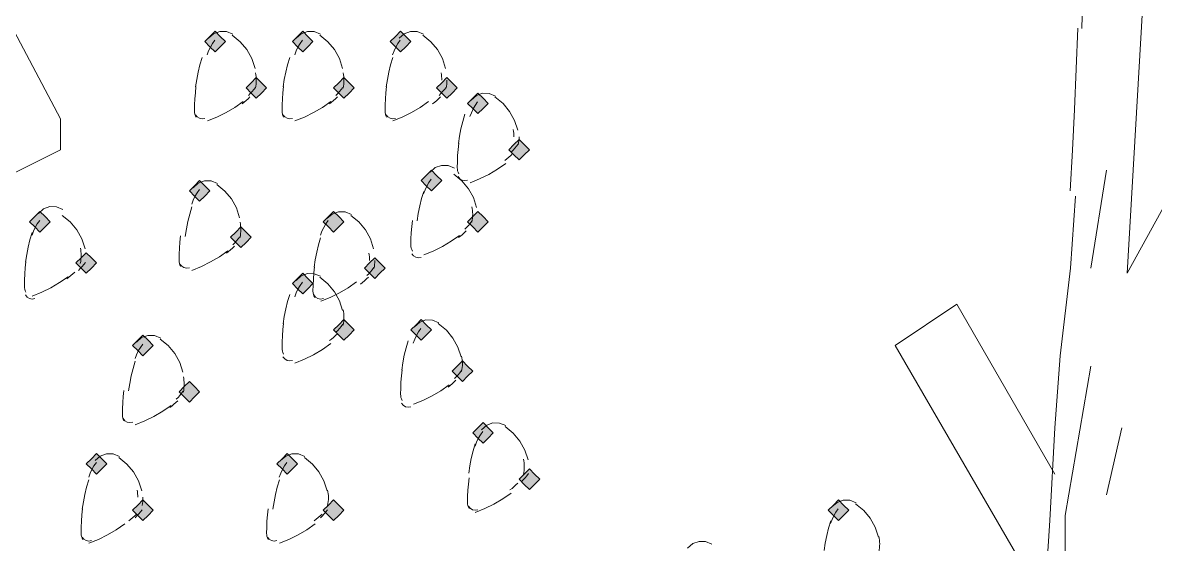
# Model space of a CAD drawing. Header units: millimetres. Extents: x 0 to 420, y 0 to 297.
# Drawn here: x 343.316 to 347.969, y 88.971 to 91.115 of the extents above; entities that cross this region are included whole.
import ezdxf

# ---------------------------------------------------------------- set-up
doc = ezdxf.new("R2010")
doc.units = ezdxf.units.MM

msp = doc.modelspace()

# ---------------------------------------------------------------- hatches: boundary and pattern name
for points in [[(344.1065, 91.0802), (344.0853, 91.059), (344.0642, 91.0378), (344.0853, 91.0167), (344.1065, 90.9955), (344.1277, 91.0167), (344.1488, 91.0378), (344.1277, 91.059), (344.1065, 91.0802)], [(344.4663, 91.0802), (344.4452, 91.059), (344.424, 91.0378), (344.4452, 91.0167), (344.4663, 90.9955), (344.4875, 91.0167), (344.5087, 91.0378), (344.4875, 91.059), (344.4663, 91.0802)], [(344.8685, 91.0802), (344.8473, 91.059), (344.8262, 91.0378), (344.8473, 91.0167), (344.8685, 90.9955), (344.8897, 91.0167), (344.9108, 91.0378), (344.8897, 91.059), (344.8685, 91.0802)], [(344.2758, 90.8897), (344.2547, 90.8685), (344.2335, 90.8473), (344.2547, 90.8262), (344.2758, 90.805), (344.297, 90.8262), (344.3182, 90.8473), (344.297, 90.8685), (344.2758, 90.8897)], [(344.6357, 90.8897), (344.6145, 90.8685), (344.5933, 90.8473), (344.6145, 90.8262), (344.6357, 90.805), (344.6568, 90.8262), (344.678, 90.8473), (344.6568, 90.8685), (344.6357, 90.8897)], [(345.059, 90.8897), (345.0378, 90.8685), (345.0167, 90.8473), (345.0378, 90.8262), (345.059, 90.805), (345.0802, 90.8262), (345.1013, 90.8473), (345.0802, 90.8685), (345.059, 90.8897)], [(345.186, 90.8262), (345.1648, 90.805), (345.1437, 90.7838), (345.1648, 90.7627), (345.186, 90.7415), (345.2072, 90.7627), (345.2283, 90.7838), (345.2072, 90.805), (345.186, 90.8262)], [(345.3553, 90.6357), (345.3342, 90.6145), (345.313, 90.5933), (345.3342, 90.5722), (345.3553, 90.551), (345.3765, 90.5722), (345.3977, 90.5933), (345.3765, 90.6145), (345.3553, 90.6357)], [(344.043, 90.4663), (344.0218, 90.4452), (344.0007, 90.424), (344.0218, 90.4028), (344.043, 90.3816), (344.0642, 90.4028), (344.0853, 90.424), (344.0642, 90.4452), (344.043, 90.4663)], [(344.9955, 90.5087), (344.9743, 90.4875), (344.9532, 90.4663), (344.9743, 90.4452), (344.9955, 90.424), (345.0167, 90.4452), (345.0378, 90.4663), (345.0167, 90.4875), (344.9955, 90.5087)], [(343.3868, 90.3393), (343.3657, 90.3182), (343.3445, 90.297), (343.3657, 90.2758), (343.3868, 90.2547), (343.408, 90.2758), (343.4292, 90.297), (343.408, 90.3182), (343.3868, 90.3393)], [(344.5933, 90.3393), (344.5722, 90.3182), (344.551, 90.297), (344.5722, 90.2758), (344.5933, 90.2547), (344.6145, 90.2758), (344.6357, 90.297), (344.6145, 90.3182), (344.5933, 90.3393)], [(345.186, 90.3393), (345.1648, 90.3182), (345.1437, 90.297), (345.1648, 90.2758), (345.186, 90.2547), (345.2072, 90.2758), (345.2283, 90.297), (345.2072, 90.3182), (345.186, 90.3393)], [(344.2123, 90.2758), (344.1912, 90.2547), (344.17, 90.2335), (344.1912, 90.2123), (344.2123, 90.1912), (344.2335, 90.2123), (344.2547, 90.2335), (344.2335, 90.2547), (344.2123, 90.2758)], [(343.5773, 90.17), (343.5562, 90.1488), (343.535, 90.1277), (343.5562, 90.1065), (343.5773, 90.0853), (343.5985, 90.1065), (343.6197, 90.1277), (343.5985, 90.1488), (343.5773, 90.17)], [(344.7627, 90.1488), (344.7415, 90.1277), (344.7203, 90.1065), (344.7415, 90.0853), (344.7627, 90.0642), (344.7838, 90.0853), (344.805, 90.1065), (344.7838, 90.1277), (344.7627, 90.1488)], [(344.4663, 90.0853), (344.4452, 90.0642), (344.424, 90.043), (344.4452, 90.0218), (344.4663, 90.0007), (344.4875, 90.0218), (344.5087, 90.043), (344.4875, 90.0642), (344.4663, 90.0853)], [(344.6357, 89.8948), (344.6145, 89.8737), (344.5933, 89.8525), (344.6145, 89.8313), (344.6357, 89.8102), (344.6568, 89.8313), (344.678, 89.8525), (344.6568, 89.8737), (344.6357, 89.8948)], [(344.9532, 89.8948), (344.932, 89.8737), (344.9108, 89.8525), (344.932, 89.8313), (344.9532, 89.8102), (344.9743, 89.8313), (344.9955, 89.8525), (344.9743, 89.8737), (344.9532, 89.8948)], [(343.8102, 89.8313), (343.789, 89.8102), (343.7678, 89.789), (343.789, 89.7678), (343.8102, 89.7467), (343.8313, 89.7678), (343.8525, 89.789), (343.8313, 89.8102), (343.8102, 89.8313)], [(345.1225, 89.7255), (345.1013, 89.7043), (345.0802, 89.6832), (345.1013, 89.662), (345.1225, 89.6408), (345.1437, 89.662), (345.1648, 89.6832), (345.1437, 89.7043), (345.1225, 89.7255)], [(344.0007, 89.6408), (343.9795, 89.6197), (343.9583, 89.5985), (343.9795, 89.5773), (344.0007, 89.5562), (344.0218, 89.5773), (344.043, 89.5985), (344.0218, 89.6197), (344.0007, 89.6408)], [(345.2072, 89.4715), (345.186, 89.4503), (345.1648, 89.4292), (345.186, 89.408), (345.2072, 89.3868), (345.2283, 89.408), (345.2495, 89.4292), (345.2283, 89.4503), (345.2072, 89.4715)], [(343.6197, 89.3445), (343.5985, 89.3233), (343.5773, 89.3022), (343.5985, 89.281), (343.6197, 89.2598), (343.6408, 89.281), (343.662, 89.3022), (343.6408, 89.3233), (343.6197, 89.3445)], [(344.4028, 89.3445), (344.3817, 89.3233), (344.3605, 89.3022), (344.3817, 89.281), (344.4028, 89.2598), (344.424, 89.281), (344.4452, 89.3022), (344.424, 89.3233), (344.4028, 89.3445)], [(345.3977, 89.281), (345.3765, 89.2598), (345.3553, 89.2387), (345.3765, 89.2175), (345.3977, 89.1963), (345.4188, 89.2175), (345.44, 89.2387), (345.4188, 89.2598), (345.3977, 89.281)], [(343.8102, 89.154), (343.789, 89.1328), (343.7678, 89.1117), (343.789, 89.0905), (343.8102, 89.0693), (343.8313, 89.0905), (343.8525, 89.1117), (343.8313, 89.1328), (343.8102, 89.154)], [(344.5933, 89.154), (344.5722, 89.1328), (344.551, 89.1117), (344.5722, 89.0905), (344.5933, 89.0693), (344.6145, 89.0905), (344.6357, 89.1117), (344.6145, 89.1328), (344.5933, 89.154)], [(346.6677, 89.154), (346.6465, 89.1328), (346.6253, 89.1117), (346.6465, 89.0905), (346.6677, 89.0693), (346.6888, 89.0905), (346.71, 89.1117), (346.6888, 89.1328), (346.6677, 89.154)]]:
    msp.add_hatch(color=7).paths.add_polyline_path(points)

# ---------------------------------------------------------------- linework, layer by layer
at = {"lineweight": 13}
for points in [[(347.6676, 91.091), (347.6747, 91.3418), (347.6797, 91.5927), (347.6827, 91.8435), (347.6837, 92.0944)], [(347.9377, 91.5247), (347.853, 90.0853), (348.1917, 90.6992), (348.6785, 91.186)], [(344.1794, 91.0677), (344.1533, 91.0786), (344.1261, 91.0792), (344.1004, 91.0698), (344.0794, 91.0511)], [(344.5392, 91.0677), (344.5132, 91.0786), (344.4859, 91.0792), (344.4603, 91.0698), (344.4392, 91.0511)], [(344.9625, 91.0677), (344.9365, 91.0786), (344.9092, 91.0792), (344.8836, 91.0698), (344.8626, 91.0511)], [(347.6193, 90.4248), (347.6291, 90.5917), (347.6376, 90.7587), (347.6448, 90.9257), (347.6509, 91.0928)], [(344.1055, 91.0435), (344.0957, 91.0295), (344.0872, 91.0148), (344.0799, 90.9994), (344.074, 90.9834)], [(344.2706, 90.9271), (344.2574, 90.9677), (344.237, 91.0046), (344.2099, 91.0371), (344.1769, 91.064)], [(344.4653, 91.0435), (344.4556, 91.0295), (344.447, 91.0148), (344.4398, 90.9994), (344.4338, 90.9834)], [(344.6304, 90.9271), (344.6173, 90.9677), (344.5968, 91.0046), (344.5698, 91.0371), (344.5367, 91.064)], [(344.8675, 91.0435), (344.8577, 91.0295), (344.8492, 91.0148), (344.8419, 90.9994), (344.836, 90.9834)], [(345.0537, 90.9271), (345.0406, 90.9677), (345.0201, 91.0046), (344.9931, 91.0371), (344.96, 91.064)], [(344.0533, 90.9724), (344.0444, 90.9426), (344.037, 90.9123), (344.031, 90.8818), (344.0265, 90.851)], [(344.4132, 90.9724), (344.4043, 90.9426), (344.3968, 90.9123), (344.3909, 90.8818), (344.3864, 90.851)], [(344.8365, 90.9724), (344.8276, 90.9426), (344.8201, 90.9123), (344.8142, 90.8818), (344.8097, 90.851)], [(344.2758, 90.8791), (344.2756, 90.8866), (344.275, 90.894), (344.274, 90.9014), (344.2726, 90.9088)], [(344.6357, 90.8791), (344.6355, 90.8866), (344.6349, 90.894), (344.6339, 90.9014), (344.6324, 90.9088)], [(345.0378, 90.8791), (345.0376, 90.8866), (345.037, 90.894), (345.036, 90.9014), (345.0346, 90.9088)], [(344.0279, 90.8528), (344.0253, 90.8277), (344.0234, 90.8025), (344.0222, 90.7773), (344.0218, 90.7521)], [(344.2432, 90.8164), (344.2509, 90.8243), (344.2582, 90.8324), (344.2653, 90.8408), (344.2721, 90.8494)], [(344.2723, 90.8458), (344.2739, 90.8541), (344.275, 90.8623), (344.2756, 90.8707), (344.2758, 90.8791)], [(344.3877, 90.8528), (344.3851, 90.8277), (344.3832, 90.8025), (344.3821, 90.7773), (344.3817, 90.7521)], [(344.6031, 90.8164), (344.6107, 90.8243), (344.618, 90.8324), (344.6251, 90.8408), (344.6319, 90.8494)], [(344.6321, 90.8458), (344.6337, 90.8541), (344.6348, 90.8623), (344.6354, 90.8707), (344.6357, 90.8791)], [(344.8111, 90.8528), (344.8084, 90.8277), (344.8065, 90.8025), (344.8054, 90.7773), (344.805, 90.7521)], [(345.0264, 90.8164), (345.034, 90.8243), (345.0414, 90.8324), (345.0484, 90.8408), (345.0553, 90.8494)], [(345.0555, 90.8458), (345.057, 90.8541), (345.0581, 90.8623), (345.0588, 90.8707), (345.059, 90.8791)], [(344.2172, 90.7822), (344.2256, 90.7888), (344.2338, 90.7956), (344.2417, 90.8028), (344.2494, 90.8102)], [(344.577, 90.7822), (344.5854, 90.7888), (344.5936, 90.7956), (344.6016, 90.8028), (344.6093, 90.8102)], [(345.0003, 90.7822), (345.0087, 90.7888), (345.0169, 90.7956), (345.0249, 90.8028), (345.0326, 90.8102)], [(345.2589, 90.8137), (345.2328, 90.8246), (345.2056, 90.8252), (345.1799, 90.8158), (345.1589, 90.7971)], [(345.3501, 90.6731), (345.3369, 90.7137), (345.3165, 90.7506), (345.2894, 90.7831), (345.2564, 90.81)], [(344.0218, 90.7521), (344.0222, 90.7456), (344.0234, 90.7393), (344.0253, 90.7331), (344.028, 90.7272)], [(344.0748, 90.7113), (344.1137, 90.7271), (344.1513, 90.7457), (344.1874, 90.767), (344.2219, 90.791)], [(344.3816, 90.7521), (344.382, 90.7456), (344.3832, 90.7393), (344.3852, 90.7331), (344.3879, 90.7272)], [(344.4346, 90.7113), (344.4735, 90.7271), (344.5111, 90.7457), (344.5473, 90.767), (344.5817, 90.791)], [(344.805, 90.7521), (344.8054, 90.7456), (344.8066, 90.7393), (344.8085, 90.7331), (344.8112, 90.7272)], [(344.8368, 90.7113), (344.8757, 90.7271), (344.9133, 90.7457), (344.9494, 90.767), (344.9839, 90.791)], [(345.185, 90.7895), (345.1752, 90.7756), (345.1667, 90.7608), (345.1594, 90.7454), (345.1535, 90.7294)], [(344.0256, 90.7372), (344.0327, 90.7282), (344.0422, 90.7225), (344.0531, 90.7203), (344.0644, 90.7222)], [(344.3854, 90.7372), (344.3925, 90.7282), (344.402, 90.7225), (344.4129, 90.7203), (344.4242, 90.7222)], [(344.8087, 90.7372), (344.8158, 90.7282), (344.8253, 90.7225), (344.8363, 90.7203), (344.8475, 90.7222)], [(345.1328, 90.7396), (345.1239, 90.7097), (345.1165, 90.6795), (345.1105, 90.649), (345.106, 90.6182)], [(345.3342, 90.6462), (345.334, 90.6537), (345.3334, 90.6612), (345.3323, 90.6686), (345.3309, 90.676)], [(345.1074, 90.6199), (345.1048, 90.5948), (345.1028, 90.5697), (345.1017, 90.5445), (345.1013, 90.5192)], [(345.3227, 90.5836), (345.3304, 90.5915), (345.3377, 90.5996), (345.3448, 90.608), (345.3516, 90.6166)], [(345.3518, 90.613), (345.3534, 90.6212), (345.3545, 90.6295), (345.3551, 90.6379), (345.3553, 90.6462)], [(345.2967, 90.5493), (345.3051, 90.5559), (345.3133, 90.5628), (345.3212, 90.57), (345.3289, 90.5774)], [(345.0895, 90.5174), (345.0635, 90.5283), (345.0363, 90.5288), (345.0106, 90.5195), (344.9896, 90.5007)], [(345.1013, 90.5192), (345.1017, 90.5128), (345.1029, 90.5064), (345.1048, 90.5003), (345.1075, 90.4944)], [(345.1543, 90.4574), (345.1932, 90.4731), (345.2308, 90.4917), (345.2669, 90.513), (345.3014, 90.537)], [(344.9945, 90.472), (344.9847, 90.458), (344.9762, 90.4433), (344.9689, 90.4279), (344.963, 90.4119)], [(345.1807, 90.3556), (345.1676, 90.3962), (345.1471, 90.4331), (345.1201, 90.4656), (345.087, 90.4925)], [(345.1051, 90.4832), (345.1122, 90.4742), (345.1217, 90.4685), (345.1326, 90.4663), (345.1439, 90.4682)], [(347.7048, 90.1065), (347.7683, 90.5087)], [(344.042, 90.4297), (344.0322, 90.4157), (344.0237, 90.401), (344.0164, 90.3856), (344.0105, 90.3696)], [(344.1159, 90.4539), (344.0898, 90.4648), (344.0626, 90.4653), (344.0369, 90.456), (344.0159, 90.4372)], [(344.2071, 90.3133), (344.1939, 90.3538), (344.1735, 90.3908), (344.1464, 90.4232), (344.1134, 90.4502)], [(344.9635, 90.4221), (344.9546, 90.3922), (344.9472, 90.362), (344.9412, 90.3315), (344.9367, 90.3006)], [(347.6413, 90.4028), (347.6202, 90.1065), (347.5778, 89.7467), (347.5567, 89.4503), (347.5355, 89.0693), (347.5143, 88.7307)], [(343.4809, 90.3481), (343.4549, 90.359), (343.4276, 90.3595), (343.402, 90.3501), (343.3809, 90.3314)], [(344.011, 90.3586), (344.0021, 90.3287), (343.9947, 90.2985), (343.9887, 90.268), (343.9842, 90.2371)], [(344.6662, 90.3269), (344.6402, 90.3378), (344.6129, 90.3383), (344.5873, 90.329), (344.5662, 90.3102)], [(345.1613, 90.2955), (345.1628, 90.3037), (345.1639, 90.312), (345.1646, 90.3204), (345.1648, 90.3287)], [(345.1648, 90.3287), (345.1646, 90.3362), (345.164, 90.3437), (345.163, 90.3511), (345.1616, 90.3585)], [(343.3858, 90.3027), (343.3761, 90.2887), (343.3675, 90.274), (343.3603, 90.2586), (343.3543, 90.2426)], [(343.5721, 90.1863), (343.5589, 90.2268), (343.5385, 90.2638), (343.5114, 90.2962), (343.4784, 90.3232)], [(344.2123, 90.2652), (344.2121, 90.2727), (344.2115, 90.2802), (344.2105, 90.2876), (344.2091, 90.295)], [(344.5712, 90.3027), (344.5614, 90.2887), (344.5528, 90.274), (344.5456, 90.2586), (344.5397, 90.2426)], [(344.7574, 90.1863), (344.7443, 90.2268), (344.7238, 90.2638), (344.6967, 90.2962), (344.6637, 90.3232)], [(344.9169, 90.3024), (344.9143, 90.2773), (344.9124, 90.2522), (344.9112, 90.227), (344.9108, 90.2018)], [(345.1322, 90.2661), (345.1399, 90.274), (345.1472, 90.2821), (345.1543, 90.2905), (345.1611, 90.2991)], [(343.3548, 90.2527), (343.3459, 90.2229), (343.3385, 90.1927), (343.3325, 90.1621), (343.328, 90.1313)], [(343.9644, 90.2389), (343.9618, 90.2138), (343.9598, 90.1887), (343.9587, 90.1635), (343.9583, 90.1383)], [(344.1797, 90.2026), (344.1873, 90.2105), (344.1947, 90.2186), (344.2018, 90.227), (344.2086, 90.2356)], [(344.2088, 90.232), (344.2104, 90.2402), (344.2115, 90.2485), (344.2121, 90.2569), (344.2123, 90.2652)], [(344.9638, 90.161), (345.0027, 90.1768), (345.0403, 90.1953), (345.0764, 90.2167), (345.1109, 90.2407)], [(345.1062, 90.2318), (345.1146, 90.2384), (345.1228, 90.2453), (345.1307, 90.2525), (345.1384, 90.2599)], [(343.5562, 90.1594), (343.5559, 90.1669), (343.5553, 90.1744), (343.5543, 90.1818), (343.5529, 90.1892)], [(344.1537, 90.1683), (344.1621, 90.1749), (344.1703, 90.1818), (344.1782, 90.189), (344.1859, 90.1964)], [(344.5402, 90.2316), (344.5313, 90.2017), (344.5238, 90.1715), (344.5179, 90.141), (344.5134, 90.1102)], [(344.9108, 90.2018), (344.9112, 90.1953), (344.9124, 90.1889), (344.9143, 90.1828), (344.917, 90.1769)], [(343.5527, 90.1262), (343.5542, 90.1344), (343.5553, 90.1427), (343.556, 90.151), (343.5562, 90.1594)], [(344.0113, 90.0975), (344.0502, 90.1133), (344.0878, 90.1318), (344.1239, 90.1532), (344.1584, 90.1771)], [(344.7415, 90.1383), (344.7413, 90.1457), (344.7407, 90.1532), (344.7397, 90.1606), (344.7383, 90.168)], [(344.9146, 90.1657), (344.9217, 90.1567), (344.9312, 90.151), (344.9421, 90.1488), (344.9534, 90.1507)], [(343.3294, 90.1331), (343.3268, 90.108), (343.3249, 90.0828), (343.3237, 90.0576), (343.3233, 90.0324)], [(343.5447, 90.0968), (343.5524, 90.1046), (343.5597, 90.1128), (343.5668, 90.1211), (343.5736, 90.1297)], [(343.9583, 90.1383), (343.9587, 90.1318), (343.9599, 90.1254), (343.9618, 90.1193), (343.9645, 90.1134)], [(343.9621, 90.1234), (343.9692, 90.1144), (343.9787, 90.1086), (343.9896, 90.1065), (344.0009, 90.1084)], [(344.5147, 90.1119), (344.5121, 90.0868), (344.5102, 90.0617), (344.5091, 90.0365), (344.5087, 90.0113)], [(344.7301, 90.0756), (344.7377, 90.0835), (344.7451, 90.0916), (344.7521, 90.1), (344.7589, 90.1086)], [(344.7591, 90.105), (344.7607, 90.1132), (344.7618, 90.1215), (344.7625, 90.1299), (344.7627, 90.1383)], [(343.3551, 89.9917), (343.394, 90.0074), (343.4316, 90.026), (343.4678, 90.0473), (343.5022, 90.0713)], [(343.4975, 90.0625), (343.5059, 90.0691), (343.5141, 90.076), (343.5221, 90.0831), (343.5298, 90.0906)], [(344.4653, 90.0487), (344.4556, 90.0347), (344.447, 90.02), (344.4398, 90.0046), (344.4338, 89.9886)], [(344.5392, 90.0729), (344.5132, 90.0838), (344.4859, 90.0843), (344.4603, 90.075), (344.4392, 90.0562)], [(344.6304, 89.9323), (344.6173, 89.9728), (344.5968, 90.0098), (344.5698, 90.0422), (344.5367, 90.0692)], [(344.5404, 89.9705), (344.5794, 89.9863), (344.617, 90.0048), (344.6531, 90.0262), (344.6875, 90.0501)], [(344.704, 90.0413), (344.7124, 90.0479), (344.7206, 90.0548), (344.7286, 90.0619), (344.7363, 90.0694)], [(343.3233, 90.0324), (343.3237, 90.0259), (343.3249, 90.0196), (343.3268, 90.0135), (343.3295, 90.0076)], [(344.5087, 90.0113), (344.5091, 90.0048), (344.5102, 89.9984), (344.5122, 89.9923), (344.5149, 89.9864)], [(343.3271, 89.9963), (343.3342, 89.9874), (343.3437, 89.9816), (343.3546, 89.9795), (343.3659, 89.9814)], [(344.4132, 89.9987), (344.4043, 89.9689), (344.3968, 89.9387), (344.3909, 89.9081), (344.3864, 89.8773)], [(344.5124, 89.9963), (344.5195, 89.9874), (344.529, 89.9816), (344.5399, 89.9795), (344.5512, 89.9814)], [(347.5143, 88.7307), (346.9005, 89.789), (347.1545, 89.9583), (347.5567, 89.2598)], [(344.6357, 89.9054), (344.6355, 89.9129), (344.6349, 89.9204), (344.6339, 89.9278), (344.6324, 89.9351)], [(344.3877, 89.8791), (344.3851, 89.854), (344.3832, 89.8288), (344.3821, 89.8036), (344.3817, 89.7784)], [(344.6031, 89.8428), (344.6107, 89.8506), (344.618, 89.8588), (344.6251, 89.8671), (344.6319, 89.8757)], [(344.6321, 89.8721), (344.6337, 89.8804), (344.6348, 89.8887), (344.6354, 89.897), (344.6357, 89.9054)], [(345.026, 89.8824), (345, 89.8933), (344.9728, 89.8938), (344.9471, 89.8845), (344.9261, 89.8657)], [(345.1172, 89.7418), (345.1041, 89.7823), (345.0836, 89.8193), (345.0566, 89.8518), (345.0235, 89.8787)], [(343.883, 89.8189), (343.857, 89.8298), (343.8297, 89.8303), (343.8041, 89.821), (343.7831, 89.8022)], [(343.9742, 89.6783), (343.9611, 89.7188), (343.9406, 89.7558), (343.9136, 89.7882), (343.8805, 89.8152)], [(344.577, 89.8085), (344.5854, 89.8151), (344.5936, 89.822), (344.6016, 89.8291), (344.6093, 89.8365)], [(344.9522, 89.8582), (344.9424, 89.8442), (344.9339, 89.8295), (344.9266, 89.8141), (344.9207, 89.7981)], [(343.8092, 89.7947), (343.7994, 89.7807), (343.7909, 89.766), (343.7836, 89.7506), (343.7777, 89.7346)], [(344.3816, 89.7784), (344.382, 89.772), (344.3832, 89.7656), (344.3852, 89.7595), (344.3879, 89.7536)], [(344.4346, 89.7165), (344.4735, 89.7322), (344.5111, 89.7508), (344.5473, 89.7721), (344.5817, 89.7962)], [(344.9, 89.8082), (344.8911, 89.7784), (344.8837, 89.7482), (344.8777, 89.7176), (344.8732, 89.6868)], [(343.7782, 89.7236), (343.7693, 89.6937), (343.7618, 89.6635), (343.7558, 89.633), (343.7513, 89.6022)], [(344.3854, 89.7423), (344.3925, 89.7334), (344.402, 89.7276), (344.4129, 89.7255), (344.4242, 89.7274)], [(345.1225, 89.7149), (345.1223, 89.7224), (345.1217, 89.7299), (345.1207, 89.7373), (345.1193, 89.7447)], [(344.8746, 89.6886), (344.8719, 89.6635), (344.87, 89.6383), (344.8689, 89.6131), (344.8685, 89.5879)], [(345.0899, 89.6523), (345.0975, 89.6601), (345.1049, 89.6683), (345.1119, 89.6766), (345.1187, 89.6852)], [(345.119, 89.6816), (345.1205, 89.6899), (345.1216, 89.6982), (345.1223, 89.7065), (345.1225, 89.7149)], [(347.6413, 88.0745), (347.599, 88.5613), (347.599, 89.0905), (347.7048, 89.7043)], [(343.976, 89.597), (343.9775, 89.6052), (343.9786, 89.6135), (343.9793, 89.6219), (343.9795, 89.6303)], [(343.9795, 89.6303), (343.9793, 89.6377), (343.9787, 89.6452), (343.9777, 89.6526), (343.9762, 89.66)], [(345.0638, 89.618), (345.0722, 89.6246), (345.0804, 89.6315), (345.0884, 89.6386), (345.0961, 89.6461)], [(343.7316, 89.6039), (343.7289, 89.5788), (343.727, 89.5537), (343.7259, 89.5285), (343.7255, 89.5032)], [(343.9469, 89.5676), (343.9545, 89.5755), (343.9619, 89.5836), (343.9689, 89.592), (343.9758, 89.6006)], [(344.8685, 89.5879), (344.8689, 89.5815), (344.8701, 89.5751), (344.872, 89.569), (344.8747, 89.5631)], [(344.9215, 89.5472), (344.9604, 89.5629), (344.998, 89.5815), (345.0341, 89.6028), (345.0685, 89.6268)], [(343.7785, 89.4625), (343.8174, 89.4783), (343.855, 89.4968), (343.8911, 89.5182), (343.9255, 89.5422)], [(343.9208, 89.5333), (343.9292, 89.5399), (343.9374, 89.5468), (343.9454, 89.554), (343.9531, 89.5614)], [(344.8722, 89.5519), (344.8793, 89.5429), (344.8888, 89.5371), (344.8997, 89.535), (344.911, 89.5369)], [(343.7255, 89.5032), (343.7259, 89.4968), (343.7271, 89.4904), (343.729, 89.4843), (343.7317, 89.4784)], [(343.7292, 89.4883), (343.7363, 89.4794), (343.7458, 89.4736), (343.7568, 89.4715), (343.768, 89.4734)], [(345.3012, 89.4591), (345.2752, 89.4699), (345.2479, 89.4705), (345.2223, 89.4611), (345.2012, 89.4424)], [(345.3924, 89.3184), (345.3793, 89.359), (345.3588, 89.396), (345.3317, 89.4284), (345.2987, 89.4553)], [(347.7683, 89.1752), (347.8318, 89.4503)], [(345.2062, 89.4349), (345.1964, 89.4209), (345.1878, 89.4062), (345.1806, 89.3908), (345.1746, 89.3748)], [(345.1752, 89.3849), (345.1663, 89.3551), (345.1588, 89.3248), (345.1529, 89.2943), (345.1484, 89.2635)], [(343.6187, 89.3079), (343.6089, 89.2939), (343.6003, 89.2792), (343.5931, 89.2638), (343.5871, 89.2478)], [(343.7137, 89.3321), (343.6877, 89.343), (343.6604, 89.3435), (343.6348, 89.3341), (343.6137, 89.3154)], [(343.8049, 89.1915), (343.7918, 89.232), (343.7713, 89.269), (343.7442, 89.3014), (343.7112, 89.3283)], [(344.4018, 89.3079), (344.3921, 89.2939), (344.3835, 89.2792), (344.3763, 89.2638), (344.3703, 89.2478)], [(344.4757, 89.3321), (344.4497, 89.343), (344.4224, 89.3435), (344.3968, 89.3341), (344.3757, 89.3154)], [(344.5669, 89.1915), (344.5538, 89.232), (344.5333, 89.269), (344.5062, 89.3014), (344.4732, 89.3283)], [(345.3765, 89.2916), (345.3763, 89.2991), (345.3757, 89.3065), (345.3747, 89.3139), (345.3733, 89.3213)], [(345.3651, 89.2289), (345.3727, 89.2368), (345.38, 89.2449), (345.3871, 89.2533), (345.3939, 89.2619)], [(345.373, 89.2583), (345.3745, 89.2666), (345.3756, 89.2749), (345.3763, 89.2832), (345.3765, 89.2916)], [(343.5877, 89.2367), (343.5788, 89.2069), (343.5713, 89.1767), (343.5654, 89.1461), (343.5609, 89.1153)], [(344.3708, 89.2367), (344.3619, 89.2069), (344.3545, 89.1767), (344.3485, 89.1461), (344.344, 89.1153)], [(345.1497, 89.2441), (345.1471, 89.219), (345.1452, 89.1938), (345.144, 89.1686), (345.1437, 89.1434)], [(345.3178, 89.1947), (345.3263, 89.2013), (345.3345, 89.2081), (345.3424, 89.2153), (345.3501, 89.2227)], [(343.789, 89.1646), (343.7888, 89.1721), (343.7882, 89.1795), (343.7872, 89.187), (343.7858, 89.1943)], [(343.8066, 89.1313), (343.8082, 89.1396), (343.8093, 89.1479), (343.81, 89.1562), (343.8102, 89.1646)], [(344.5687, 89.1313), (344.5702, 89.1396), (344.5713, 89.1479), (344.572, 89.1562), (344.5722, 89.1646)], [(344.5722, 89.1646), (344.5719, 89.1721), (344.5713, 89.1795), (344.5703, 89.187), (344.5689, 89.1943)], [(345.1755, 89.1027), (345.2144, 89.1184), (345.252, 89.137), (345.2881, 89.1583), (345.3225, 89.1823)], [(343.5622, 89.1171), (343.5596, 89.092), (343.5577, 89.0669), (343.5565, 89.0416), (343.5562, 89.0164)], [(344.3242, 89.1171), (344.3216, 89.092), (344.3197, 89.0669), (344.3186, 89.0416), (344.3182, 89.0164)], [(345.1437, 89.1434), (345.144, 89.137), (345.1452, 89.1306), (345.1472, 89.1244), (345.1499, 89.1186)], [(345.1474, 89.1285), (345.1545, 89.1195), (345.164, 89.1138), (345.1749, 89.1117), (345.1862, 89.1136)], [(346.6667, 89.1174), (346.6569, 89.1034), (346.6484, 89.0887), (346.6411, 89.0733), (346.6352, 89.0573)], [(346.7405, 89.1415), (346.7145, 89.1525), (346.6873, 89.153), (346.6616, 89.1437), (346.6406, 89.1249)], [(346.8318, 89.0009), (346.8186, 89.0415), (346.7981, 89.0785), (346.7711, 89.1109), (346.7381, 89.1378)], [(343.7515, 89.0676), (343.7599, 89.0743), (343.7681, 89.0811), (343.7761, 89.0883), (343.7838, 89.0957)], [(343.7776, 89.0808), (343.7852, 89.0886), (343.7925, 89.0968), (343.7996, 89.1051), (343.8064, 89.1137)], [(344.5135, 89.0676), (344.5219, 89.0743), (344.5301, 89.0811), (344.5381, 89.0883), (344.5458, 89.0957)], [(344.5396, 89.0808), (344.5472, 89.0886), (344.5546, 89.0968), (344.5616, 89.1051), (344.5684, 89.1137)], [(343.588, 88.9757), (343.6269, 88.9914), (343.6645, 89.01), (343.7006, 89.0313), (343.735, 89.0553)], [(344.3711, 88.9757), (344.41, 88.9914), (344.4476, 89.01), (344.4838, 89.0313), (344.5182, 89.0553)], [(346.6357, 89.0674), (346.6268, 89.0375), (346.6193, 89.0073), (346.6134, 88.9768), (346.6089, 88.946)], [(343.5562, 89.0164), (343.5565, 89.01), (343.5577, 89.0036), (343.5597, 88.9975), (343.5624, 88.9916)], [(343.5599, 89.0015), (343.567, 88.9925), (343.5765, 88.9868), (343.5874, 88.9847), (343.5987, 88.9866)], [(344.3182, 89.0164), (344.3185, 89.01), (344.3197, 89.0036), (344.3217, 88.9975), (344.3244, 88.9916)], [(344.3219, 89.0015), (344.329, 88.9925), (344.3385, 88.9868), (344.3494, 88.9847), (344.3607, 88.9866)], [(346.1479, 88.9722), (346.1219, 88.9831), (346.0946, 88.9837), (346.0689, 88.9743), (346.0479, 88.9556)], [(346.837, 88.9741), (346.8368, 88.9816), (346.8362, 88.989), (346.8352, 88.9965), (346.8338, 89.0038)], [(346.8335, 88.9408), (346.835, 88.949), (346.8361, 88.9574), (346.8368, 88.9657), (346.837, 88.9741)]]:
    msp.add_lwpolyline(points, dxfattribs=at)
msp.add_lwpolyline([(343.281, 90.8685), (343.2175, 90.4663), (343.4715, 90.5933), (343.4715, 90.7203), (343.281, 91.0802)], close=True, dxfattribs=at)
at = {"lineweight": 0}
for points in [[(344.1065, 91.0802), (344.0853, 91.059), (344.0642, 91.0378), (344.0853, 91.0167), (344.1065, 90.9955), (344.1277, 91.0167), (344.1488, 91.0378), (344.1277, 91.059)], [(344.4663, 91.0802), (344.4452, 91.059), (344.424, 91.0378), (344.4452, 91.0167), (344.4663, 90.9955), (344.4875, 91.0167), (344.5087, 91.0378), (344.4875, 91.059)], [(344.8685, 91.0802), (344.8473, 91.059), (344.8262, 91.0378), (344.8473, 91.0167), (344.8685, 90.9955), (344.8897, 91.0167), (344.9108, 91.0378), (344.8897, 91.059)], [(344.2758, 90.8897), (344.2547, 90.8685), (344.2335, 90.8473), (344.2547, 90.8262), (344.2758, 90.805), (344.297, 90.8262), (344.3182, 90.8473), (344.297, 90.8685)], [(344.6357, 90.8897), (344.6145, 90.8685), (344.5933, 90.8473), (344.6145, 90.8262), (344.6357, 90.805), (344.6568, 90.8262), (344.678, 90.8473), (344.6568, 90.8685)], [(345.059, 90.8897), (345.0378, 90.8685), (345.0167, 90.8473), (345.0378, 90.8262), (345.059, 90.805), (345.0802, 90.8262), (345.1013, 90.8473), (345.0802, 90.8685)], [(345.186, 90.8262), (345.1648, 90.805), (345.1437, 90.7838), (345.1648, 90.7627), (345.186, 90.7415), (345.2072, 90.7627), (345.2283, 90.7838), (345.2072, 90.805)], [(345.3553, 90.6357), (345.3342, 90.6145), (345.313, 90.5933), (345.3342, 90.5722), (345.3553, 90.551), (345.3765, 90.5722), (345.3977, 90.5933), (345.3765, 90.6145)], [(344.043, 90.4663), (344.0218, 90.4452), (344.0007, 90.424), (344.0218, 90.4028), (344.043, 90.3816), (344.0642, 90.4028), (344.0853, 90.424), (344.0642, 90.4452)], [(344.9955, 90.5087), (344.9743, 90.4875), (344.9532, 90.4663), (344.9743, 90.4452), (344.9955, 90.424), (345.0167, 90.4452), (345.0378, 90.4663), (345.0167, 90.4875)], [(343.3868, 90.3393), (343.3657, 90.3182), (343.3445, 90.297), (343.3657, 90.2758), (343.3868, 90.2547), (343.408, 90.2758), (343.4292, 90.297), (343.408, 90.3182)], [(344.5933, 90.3393), (344.5722, 90.3182), (344.551, 90.297), (344.5722, 90.2758), (344.5933, 90.2547), (344.6145, 90.2758), (344.6357, 90.297), (344.6145, 90.3182)], [(345.186, 90.3393), (345.1648, 90.3182), (345.1437, 90.297), (345.1648, 90.2758), (345.186, 90.2547), (345.2072, 90.2758), (345.2283, 90.297), (345.2072, 90.3182)], [(344.2123, 90.2758), (344.1912, 90.2547), (344.17, 90.2335), (344.1912, 90.2123), (344.2123, 90.1912), (344.2335, 90.2123), (344.2547, 90.2335), (344.2335, 90.2547)], [(343.5773, 90.17), (343.5562, 90.1488), (343.535, 90.1277), (343.5562, 90.1065), (343.5773, 90.0853), (343.5985, 90.1065), (343.6197, 90.1277), (343.5985, 90.1488)], [(344.7627, 90.1488), (344.7415, 90.1277), (344.7203, 90.1065), (344.7415, 90.0853), (344.7627, 90.0642), (344.7838, 90.0853), (344.805, 90.1065), (344.7838, 90.1277)], [(344.4663, 90.0853), (344.4452, 90.0642), (344.424, 90.043), (344.4452, 90.0218), (344.4663, 90.0007), (344.4875, 90.0218), (344.5087, 90.043), (344.4875, 90.0642)], [(344.6357, 89.8948), (344.6145, 89.8737), (344.5933, 89.8525), (344.6145, 89.8313), (344.6357, 89.8102), (344.6568, 89.8313), (344.678, 89.8525), (344.6568, 89.8737)], [(344.9532, 89.8948), (344.932, 89.8737), (344.9108, 89.8525), (344.932, 89.8313), (344.9532, 89.8102), (344.9743, 89.8313), (344.9955, 89.8525), (344.9743, 89.8737)], [(343.8102, 89.8313), (343.789, 89.8102), (343.7678, 89.789), (343.789, 89.7678), (343.8102, 89.7467), (343.8313, 89.7678), (343.8525, 89.789), (343.8313, 89.8102)], [(345.1225, 89.7255), (345.1013, 89.7043), (345.0802, 89.6832), (345.1013, 89.662), (345.1225, 89.6408), (345.1437, 89.662), (345.1648, 89.6832), (345.1437, 89.7043)], [(344.0007, 89.6408), (343.9795, 89.6197), (343.9583, 89.5985), (343.9795, 89.5773), (344.0007, 89.5562), (344.0218, 89.5773), (344.043, 89.5985), (344.0218, 89.6197)], [(345.2072, 89.4715), (345.186, 89.4503), (345.1648, 89.4292), (345.186, 89.408), (345.2072, 89.3868), (345.2283, 89.408), (345.2495, 89.4292), (345.2283, 89.4503)], [(343.6197, 89.3445), (343.5985, 89.3233), (343.5773, 89.3022), (343.5985, 89.281), (343.6197, 89.2598), (343.6408, 89.281), (343.662, 89.3022), (343.6408, 89.3233)], [(344.4028, 89.3445), (344.3817, 89.3233), (344.3605, 89.3022), (344.3817, 89.281), (344.4028, 89.2598), (344.424, 89.281), (344.4452, 89.3022), (344.424, 89.3233)], [(345.3977, 89.281), (345.3765, 89.2598), (345.3553, 89.2387), (345.3765, 89.2175), (345.3977, 89.1963), (345.4188, 89.2175), (345.44, 89.2387), (345.4188, 89.2598)], [(343.8102, 89.154), (343.789, 89.1328), (343.7678, 89.1117), (343.789, 89.0905), (343.8102, 89.0693), (343.8313, 89.0905), (343.8525, 89.1117), (343.8313, 89.1328)], [(344.5933, 89.154), (344.5722, 89.1328), (344.551, 89.1117), (344.5722, 89.0905), (344.5933, 89.0693), (344.6145, 89.0905), (344.6357, 89.1117), (344.6145, 89.1328)], [(346.6677, 89.154), (346.6465, 89.1328), (346.6253, 89.1117), (346.6465, 89.0905), (346.6677, 89.0693), (346.6888, 89.0905), (346.71, 89.1117), (346.6888, 89.1328)]]:
    msp.add_lwpolyline(points, close=True, dxfattribs=at)

doc.saveas('drawing.dxf')
